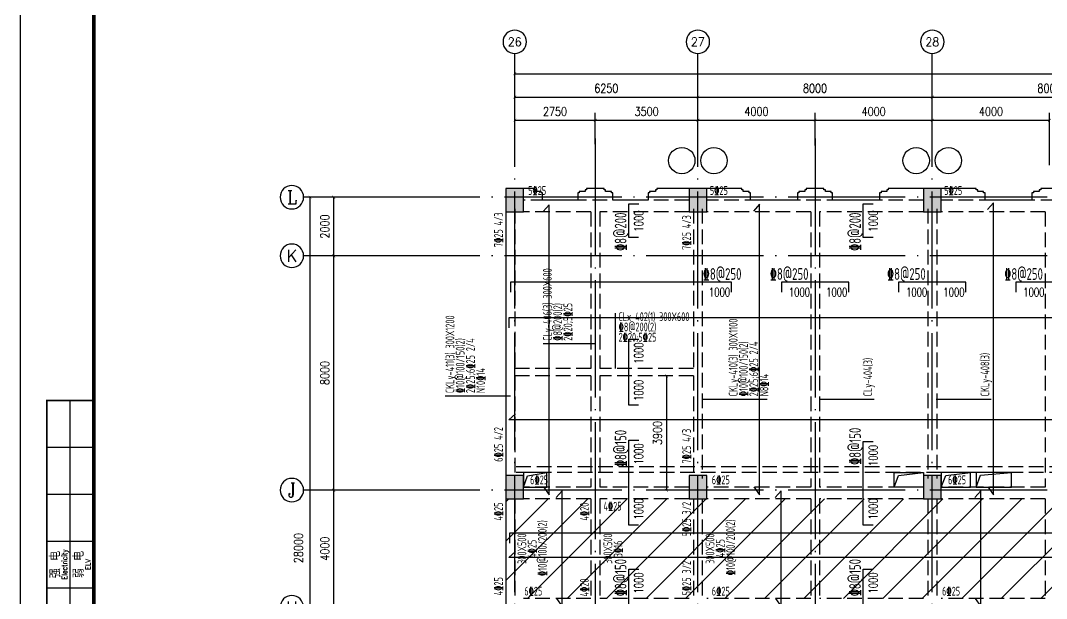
# Model space of a CAD drawing. Header units: millimetres. Extents: x 2998490 to 15040601, y 444546 to 7822218.
# Drawn here: x 14602150 to 14637164, y 7591602 to 7611335 of the extents above; entities that cross this region are included whole.
import ezdxf
from ezdxf.enums import TextEntityAlignment as Align

# ---------------------------------------------------------------- set-up
doc = ezdxf.new("R2010")
doc.units = ezdxf.units.MM
doc.header["$LTSCALE"] = 2000
doc.linetypes.add('DASH', pattern=[0.35, 0.25, -0.1])
doc.linetypes.add('DOTE', pattern=[2.42, 2, -0.2, 0.02, -0.2])
for name, color, linetype in [('3-AXIS', 3, 'Continuous'), ('3-AXIS_TEXT', 7, 'Continuous'), ('3-ban', 84, 'Continuous'), ('3-ban-hatch', 9, 'Continuous'), ('3-ban-rein', 1, 'Continuous'), ('3-ban-TEXT', 7, 'Continuous'), ('3-COLUMN-UP', 2, 'Continuous'), ('3-dote', 43, 'DOTE'), ('3-HATCH', 8, 'Continuous'), ('3-liang-rein-X', 54, 'Continuous'), ('3-liang-rein-Y', 130, 'Continuous'), ('3-liang-R截面-X', 50, 'Continuous'), ('3-liang-R截面-Y', 70, 'Continuous'), ('3-liang-s-1', 44, 'Continuous'), ('3-liang-xu', 120, 'DASH'), ('3-装饰线脚', 7, 'Continuous'), ('AXIS', 3, 'Continuous'), ('AXIS_TEXT', 7, 'Continuous'), ('图框', 7, 'Continuous')]:
    doc.layers.add(name, color=color, linetype=linetype)
doc.layers.add('3-零部件', color=73, linetype='Continuous', lineweight=5)
doc.styles.add('_TCH_AXIS', font='COMPLEX', dxfattribs={"bigfont": 'GBCBIG'})
doc.styles.add('COMPLEX', font='COMPLEX')
doc.styles.add('DIM_FONT', font='SIMPLEX', dxfattribs={"width": 0.8, "bigfont": 'HZTXT'})
doc.styles.add('TJ1', font='tj-romans1.shx', dxfattribs={"width": 0.8, "bigfont": 'tj-hztxt1.shx'})
doc.styles.add('TKZ2_tjkts.shx', font='tjromant.shx', dxfattribs={"bigfont": 'tjkts.shx'})
doc.styles.add('TSSD_Rein', font='Tssdeng.shx', dxfattribs={"width": 0.7, "bigfont": 'hztxt.shx'})
doc.dimstyles.new('DIMN100', dxfattribs={"dimtxt": 300, "dimasz": 100, "dimexe": 250, "dimexo": 300, "dimgap": 150, "dimtad": 1, "dimdec": 0, "dimzin": 0, "dimdsep": 46, "dimtxsty": 'DIM_FONT', "dimblk": 'ARCHTICK', "dimcen": 0.09, "dimclrt": 7, "dimazin": 2, "dimtfac": 1, "dimtdec": 0, "dimtix": 1, "dimtmove": 2, "dimatfit": 3, "dimldrblk": 'ARCHTICK', "dimfxl": 0, "dimtolj": 1, "dimtzin": 0, "dimarcsym": 0})

# ---------------------------------------------------------------- blocks, each defined once
blk = doc.blocks.new('TJAD_TK_A0')
at = {"layer": '图框'}
for p, q in [((973, -441.7), (973, 399.3)), ((990, -412.7), (990, -156.7)), ((982, -172.7), (998, -172.7)), ((982, -188.7), (998, -188.7)), ((982, -204.7), (998, -204.7)), ((982, -220.7), (998, -220.7))]:
    blk.add_line(p, q, dxfattribs=at)
at = {"layer": '图框', "const_width": 1.2}
blk.add_lwpolyline([(2152, -431.7), (2152, 389.3), (998, 389.3), (998, -431.7)], close=True, dxfattribs=at)
at = {"layer": '图框', "const_width": 0.6}
blk.add_lwpolyline([(998, -431.7), (982, -431.7), (982, -156.7), (998, -156.7)], dxfattribs=at)
at = {"layer": '图框', "style": 'TKZ2_tjkts.shx'}
for s, p in [('强 电', (984.79, -212.7)), ('弱 电', (992.79, -212.7))]:
    blk.add_text(s, height=3.6, rotation=90, dxfattribs=at).set_placement(p, align=Align.MIDDLE_CENTER)
at = {"layer": '图框', "style": 'TKZ2_tjkts.shx', "width": 0.8}
for s, p in [('Electricity', (988.02, -212.7)), ('ELV', (996.02, -212.7))]:
    blk.add_text(s, height=1.8, rotation=90, dxfattribs=at).set_placement(p, align=Align.MIDDLE_CENTER)
blk = doc.blocks.new('_ArchTick')
at = {"color": 0, "linetype": 'ByBlock', "const_width": 0.15}
blk.add_lwpolyline([(-0.5, -0.5), (0.5, 0.5)], dxfattribs=at)
blk = doc.blocks.new('*D297')
at = {"layer": 'AXIS', "color": 0, "lineweight": -2}
for p, q in [((14615016, 7595302), (14612587, 7595302)), ((14612837, 7591302), (14612837, 7595302)), ((14615016, 7591302), (14612587, 7591302))]:
    blk.add_line(p, q, dxfattribs=at)
at = {"layer": 'Defpoints', "color": 0}
for p in [(14612837, 7595302), (14615316, 7595302), (14615316, 7591302)]:
    blk.add_point(p, dxfattribs=at)
at = {"layer": 'AXIS', "color": 0, "lineweight": -2, "xscale": 100, "yscale": 100, "zscale": 100}
for p, rotation in [((14612837, 7595302), 90), ((14612837, 7591302), 270)]:
    blk.add_blockref('_ArchTick', p, dxfattribs=dict(at, rotation=rotation))
at = {"layer": 'AXIS', "color": 7, "insert": (14612537, 7593302), "char_height": 300, "attachment_point": 5, "rotation": 90, "style": 'DIM_FONT'}
blk.add_mtext('\\A1;4000', dxfattribs=at)
blk = doc.blocks.new('*D272')
at = {"layer": 'AXIS', "color": 0, "lineweight": -2}
for p, q in [((14615016, 7603302), (14612587, 7603302)), ((14612837, 7595302), (14612837, 7603302)), ((14615016, 7595302), (14612587, 7595302))]:
    blk.add_line(p, q, dxfattribs=at)
at = {"layer": 'Defpoints', "color": 0}
for p in [(14612837, 7603302), (14615316, 7603302), (14615316, 7595302)]:
    blk.add_point(p, dxfattribs=at)
at = {"layer": 'AXIS', "color": 0, "lineweight": -2, "xscale": 100, "yscale": 100, "zscale": 100}
for p, rotation in [((14612837, 7603302), 90), ((14612837, 7595302), 270)]:
    blk.add_blockref('_ArchTick', p, dxfattribs=dict(at, rotation=rotation))
at = {"layer": 'AXIS', "color": 7, "insert": (14612537, 7599302), "char_height": 300, "attachment_point": 5, "rotation": 90, "style": 'DIM_FONT'}
blk.add_mtext('\\A1;8000', dxfattribs=at)
blk = doc.blocks.new('*D273')
at = {"layer": 'AXIS', "color": 0, "lineweight": -2}
for p, q in [((14615016, 7605302), (14612587, 7605302)), ((14612837, 7603302), (14612837, 7605302)), ((14615016, 7603302), (14612587, 7603302))]:
    blk.add_line(p, q, dxfattribs=at)
at = {"layer": 'Defpoints', "color": 0}
for p in [(14612837, 7605302), (14615316, 7605302), (14615316, 7603302)]:
    blk.add_point(p, dxfattribs=at)
at = {"layer": 'AXIS', "color": 0, "lineweight": -2, "xscale": 100, "yscale": 100, "zscale": 100}
for p, rotation in [((14612837, 7605302), 90), ((14612837, 7603302), 270)]:
    blk.add_blockref('_ArchTick', p, dxfattribs=dict(at, rotation=rotation))
at = {"layer": 'AXIS', "color": 7, "insert": (14612537, 7604302), "char_height": 300, "attachment_point": 5, "rotation": 90, "style": 'DIM_FONT'}
blk.add_mtext('\\A1;2000', dxfattribs=at)
blk = doc.blocks.new('*D274')
at = {"layer": 'AXIS', "color": 0, "lineweight": -2}
for p, q in [((14615816, 7605302), (14611787, 7605302)), ((14612037, 7577302), (14612037, 7605302)), ((14615816, 7577302), (14611787, 7577302))]:
    blk.add_line(p, q, dxfattribs=at)
at = {"layer": 'Defpoints', "color": 0}
for p in [(14612037, 7605302), (14616116, 7605302), (14616116, 7577302)]:
    blk.add_point(p, dxfattribs=at)
at = {"layer": 'AXIS', "color": 0, "lineweight": -2, "xscale": 100, "yscale": 100, "zscale": 100}
for p, rotation in [((14612037, 7605302), 90), ((14612037, 7577302), 270)]:
    blk.add_blockref('_ArchTick', p, dxfattribs=dict(at, rotation=rotation))
at = {"layer": 'AXIS', "color": 7, "insert": (14611636, 7593321), "char_height": 300, "attachment_point": 5, "rotation": 90, "style": 'DIM_FONT'}
blk.add_mtext('\\A1;28000', dxfattribs=at)
blk = doc.blocks.new('*D275')
at = {"layer": 'AXIS', "color": 0, "lineweight": -2}
for p, q in [((14619017, 7608117), (14619017, 7608969)), ((14619017, 7608719), (14625267, 7608719)), ((14625267, 7608117), (14625267, 7608969))]:
    blk.add_line(p, q, dxfattribs=at)
at = {"layer": 'Defpoints', "color": 0}
for p in [(14625267, 7608719), (14619017, 7607817), (14625267, 7607817)]:
    blk.add_point(p, dxfattribs=at)
at = {"layer": 'AXIS', "color": 0, "lineweight": -2, "xscale": 100, "yscale": 100, "zscale": 100, "rotation": 180}
blk.add_blockref('_ArchTick', (14619017, 7608719), dxfattribs=at)
at = {"layer": 'AXIS', "color": 0, "lineweight": -2, "xscale": 100, "yscale": 100, "zscale": 100}
blk.add_blockref('_ArchTick', (14625267, 7608719), dxfattribs=at)
at = {"layer": 'AXIS', "color": 7, "insert": (14622142, 7609019), "char_height": 300, "attachment_point": 5, "style": 'DIM_FONT'}
blk.add_mtext('\\A1;6250', dxfattribs=at)
blk = doc.blocks.new('*D276')
at = {"layer": 'AXIS', "color": 0, "lineweight": -2}
for p, q in [((14625267, 7608117), (14625267, 7608969)), ((14625267, 7608719), (14633267, 7608719)), ((14633267, 7608117), (14633267, 7608969))]:
    blk.add_line(p, q, dxfattribs=at)
at = {"layer": 'Defpoints', "color": 0}
for p in [(14633267, 7608719), (14625267, 7607817), (14633267, 7607817)]:
    blk.add_point(p, dxfattribs=at)
at = {"layer": 'AXIS', "color": 0, "lineweight": -2, "xscale": 100, "yscale": 100, "zscale": 100, "rotation": 180}
blk.add_blockref('_ArchTick', (14625267, 7608719), dxfattribs=at)
at = {"layer": 'AXIS', "color": 0, "lineweight": -2, "xscale": 100, "yscale": 100, "zscale": 100}
blk.add_blockref('_ArchTick', (14633267, 7608719), dxfattribs=at)
at = {"layer": 'AXIS', "color": 7, "insert": (14629267, 7609019), "char_height": 300, "attachment_point": 5, "style": 'DIM_FONT'}
blk.add_mtext('\\A1;8000', dxfattribs=at)
blk = doc.blocks.new('*D277')
at = {"layer": 'AXIS', "color": 0, "lineweight": -2}
for p, q in [((14633267, 7608117), (14633267, 7608969)), ((14633267, 7608719), (14641267, 7608719)), ((14641267, 7608117), (14641267, 7608969))]:
    blk.add_line(p, q, dxfattribs=at)
at = {"layer": 'Defpoints', "color": 0}
for p in [(14641267, 7608719), (14633267, 7607817), (14641267, 7607817)]:
    blk.add_point(p, dxfattribs=at)
at = {"layer": 'AXIS', "color": 0, "lineweight": -2, "xscale": 100, "yscale": 100, "zscale": 100, "rotation": 180}
blk.add_blockref('_ArchTick', (14633267, 7608719), dxfattribs=at)
at = {"layer": 'AXIS', "color": 0, "lineweight": -2, "xscale": 100, "yscale": 100, "zscale": 100}
blk.add_blockref('_ArchTick', (14641267, 7608719), dxfattribs=at)
at = {"layer": 'AXIS', "color": 7, "insert": (14637267, 7609019), "char_height": 300, "attachment_point": 5, "style": 'DIM_FONT'}
blk.add_mtext('\\A1;8000', dxfattribs=at)
blk = doc.blocks.new('*D289')
at = {"layer": 'AXIS', "color": 0, "lineweight": -2}
for p, q in [((14619017, 7607317), (14619017, 7609769)), ((14695267, 7607317), (14695267, 7609769)), ((14619017, 7609519), (14695267, 7609519))]:
    blk.add_line(p, q, dxfattribs=at)
at = {"layer": 'Defpoints', "color": 0}
for p in [(14695267, 7609519), (14619017, 7607017), (14695267, 7607017)]:
    blk.add_point(p, dxfattribs=at)
at = {"layer": 'AXIS', "color": 0, "lineweight": -2, "xscale": 100, "yscale": 100, "zscale": 100, "rotation": 180}
blk.add_blockref('_ArchTick', (14619017, 7609519), dxfattribs=at)
at = {"layer": 'AXIS', "color": 0, "lineweight": -2, "xscale": 100, "yscale": 100, "zscale": 100}
blk.add_blockref('_ArchTick', (14695267, 7609519), dxfattribs=at)
at = {"layer": 'AXIS', "color": 7, "insert": (14661202, 7609819), "char_height": 300, "attachment_point": 5, "style": 'DIM_FONT'}
blk.add_mtext('\\A1;76250', dxfattribs=at)
blk = doc.blocks.new('_AXISO')
blk.add_circle((0, 0), 0.5)
at = {"layer": '3-AXIS_TEXT', "style": 'COMPLEX', "width": 1.041667}
blk.add_attdef('A', text='', height=0.56, dxfattribs=at).set_placement((-0.25, -0.28), (0.25, -0.28), align=Align.FIT)
blk = doc.blocks.new('*D1400')
at = {"layer": '3-零部件', "color": 0, "lineweight": -2}
for p, q in [((14619017, 7607113), (14619017, 7608179)), ((14621767, 7607113), (14621767, 7608179)), ((14619017, 7607929), (14621767, 7607929))]:
    blk.add_line(p, q, dxfattribs=at)
at = {"layer": 'Defpoints', "color": 0}
for p in [(14621767, 7607929), (14619017, 7606813), (14621767, 7606813)]:
    blk.add_point(p, dxfattribs=at)
at = {"layer": '3-零部件', "color": 0, "lineweight": -2, "xscale": 100, "yscale": 100, "zscale": 100, "rotation": 180}
blk.add_blockref('_ArchTick', (14619017, 7607929), dxfattribs=at)
at = {"layer": '3-零部件', "color": 0, "lineweight": -2, "xscale": 100, "yscale": 100, "zscale": 100}
blk.add_blockref('_ArchTick', (14621767, 7607929), dxfattribs=at)
at = {"layer": '3-零部件', "color": 7, "insert": (14620392, 7608229), "char_height": 300, "attachment_point": 5, "style": 'DIM_FONT'}
blk.add_mtext('\\A1;2750', dxfattribs=at)
blk = doc.blocks.new('*D1401')
at = {"layer": '3-零部件', "color": 0, "lineweight": -2}
for p, q in [((14621767, 7607113), (14621767, 7608179)), ((14625267, 7608021), (14625267, 7608179)), ((14621767, 7607929), (14625267, 7607929))]:
    blk.add_line(p, q, dxfattribs=at)
at = {"layer": 'Defpoints', "color": 0}
for p in [(14625267, 7607929), (14625267, 7607721), (14621767, 7606813)]:
    blk.add_point(p, dxfattribs=at)
at = {"layer": '3-零部件', "color": 0, "lineweight": -2, "xscale": 100, "yscale": 100, "zscale": 100, "rotation": 180}
blk.add_blockref('_ArchTick', (14621767, 7607929), dxfattribs=at)
at = {"layer": '3-零部件', "color": 0, "lineweight": -2, "xscale": 100, "yscale": 100, "zscale": 100}
blk.add_blockref('_ArchTick', (14625267, 7607929), dxfattribs=at)
at = {"layer": '3-零部件', "color": 7, "insert": (14623517, 7608229), "char_height": 300, "attachment_point": 5, "style": 'DIM_FONT'}
blk.add_mtext('\\A1;3500', dxfattribs=at)
blk = doc.blocks.new('*D1402')
at = {"layer": '3-零部件', "color": 0, "lineweight": -2}
for p, q in [((14625267, 7608021), (14625267, 7608179)), ((14629267, 7607073), (14629267, 7608179)), ((14625267, 7607929), (14629267, 7607929))]:
    blk.add_line(p, q, dxfattribs=at)
at = {"layer": 'Defpoints', "color": 0}
for p in [(14625267, 7607721), (14629267, 7607929), (14629267, 7606773)]:
    blk.add_point(p, dxfattribs=at)
at = {"layer": '3-零部件', "color": 0, "lineweight": -2, "xscale": 100, "yscale": 100, "zscale": 100, "rotation": 180}
blk.add_blockref('_ArchTick', (14625267, 7607929), dxfattribs=at)
at = {"layer": '3-零部件', "color": 0, "lineweight": -2, "xscale": 100, "yscale": 100, "zscale": 100}
blk.add_blockref('_ArchTick', (14629267, 7607929), dxfattribs=at)
at = {"layer": '3-零部件', "color": 7, "insert": (14627267, 7608229), "char_height": 300, "attachment_point": 5, "style": 'DIM_FONT'}
blk.add_mtext('\\A1;4000', dxfattribs=at)
blk = doc.blocks.new('*D1403')
at = {"layer": '3-零部件', "color": 0, "lineweight": -2}
for p, q in [((14629267, 7607073), (14629267, 7608179)), ((14633267, 7606401), (14633267, 7608179)), ((14629267, 7607929), (14633267, 7607929))]:
    blk.add_line(p, q, dxfattribs=at)
at = {"layer": 'Defpoints', "color": 0}
for p in [(14633267, 7607929), (14629267, 7606773), (14633267, 7606101)]:
    blk.add_point(p, dxfattribs=at)
at = {"layer": '3-零部件', "color": 0, "lineweight": -2, "xscale": 100, "yscale": 100, "zscale": 100, "rotation": 180}
blk.add_blockref('_ArchTick', (14629267, 7607929), dxfattribs=at)
at = {"layer": '3-零部件', "color": 0, "lineweight": -2, "xscale": 100, "yscale": 100, "zscale": 100}
blk.add_blockref('_ArchTick', (14633267, 7607929), dxfattribs=at)
at = {"layer": '3-零部件', "color": 7, "insert": (14631267, 7608229), "char_height": 300, "attachment_point": 5, "style": 'DIM_FONT'}
blk.add_mtext('\\A1;4000', dxfattribs=at)
blk = doc.blocks.new('*D1404')
at = {"layer": '3-零部件', "color": 0, "lineweight": -2}
for p, q in [((14633267, 7606401), (14633267, 7608179)), ((14637267, 7606401), (14637267, 7608179)), ((14633267, 7607929), (14637267, 7607929))]:
    blk.add_line(p, q, dxfattribs=at)
at = {"layer": 'Defpoints', "color": 0}
for p in [(14637267, 7607929), (14633267, 7606101), (14637267, 7606101)]:
    blk.add_point(p, dxfattribs=at)
at = {"layer": '3-零部件', "color": 0, "lineweight": -2, "xscale": 100, "yscale": 100, "zscale": 100, "rotation": 180}
blk.add_blockref('_ArchTick', (14633267, 7607929), dxfattribs=at)
at = {"layer": '3-零部件', "color": 0, "lineweight": -2, "xscale": 100, "yscale": 100, "zscale": 100}
blk.add_blockref('_ArchTick', (14637267, 7607929), dxfattribs=at)
at = {"layer": '3-零部件', "color": 7, "insert": (14635267, 7608229), "char_height": 300, "attachment_point": 5, "style": 'DIM_FONT'}
blk.add_mtext('\\A1;4000', dxfattribs=at)
blk = doc.blocks.new('*D1826')
at = {"layer": '3-ban', "color": 0, "lineweight": -2}
for p, q in [((14624127, 7599202), (14623942, 7599202)), ((14624192, 7599202), (14624192, 7595302)), ((14624127, 7595302), (14623942, 7595302))]:
    blk.add_line(p, q, dxfattribs=at)
at = {"layer": 'Defpoints', "color": 0}
for p in [(14624427, 7599202), (14624192, 7595302), (14624427, 7595302)]:
    blk.add_point(p, dxfattribs=at)
at = {"layer": '3-ban', "color": 0, "lineweight": -2, "xscale": 100, "yscale": 100, "zscale": 100}
for p, rotation in [((14624192, 7599202), 90), ((14624192, 7595302), 270)]:
    blk.add_blockref('_ArchTick', p, dxfattribs=dict(at, rotation=rotation))
at = {"layer": '3-ban', "color": 7, "insert": (14623892, 7597252), "char_height": 300, "attachment_point": 5, "rotation": 90, "style": 'DIM_FONT'}
blk.add_mtext('\\A1;3900', dxfattribs=at)

msp = doc.modelspace()

# ---------------------------------------------------------------- hatches: boundary and pattern name
at = {"layer": '3-ban-hatch'}
h = msp.add_hatch(dxfattribs=at)
h.set_pattern_fill('ANSI31', color=8, scale=300, style=0)
h.set_pattern_definition([(225, (29074325.8, 15266828), (673.51921, -673.51921), [])])
h.paths.add_polyline_path([(14691566.9, 7595002), (14691566.9, 7588602), (14692155.7, 7588602), (14692660.5, 7588297.4), (14695264, 7585694.7), (14695493.1, 7585140.6), (14695493.1, 7581461.7), (14695262.8, 7580908.1), (14692660.8, 7578306), (14692106.7, 7578077), (14688427.3, 7578077), (14687873.3, 7578306.2), (14685271.6, 7580907.9), (14685041.9, 7581461.7), (14685041.9, 7583002), (14681566.9, 7583002), (14681566.9, 7588602), (14681566.9, 7591302), (14681566.9, 7591602), (14618716.9, 7591602), (14618716.9, 7595002)])
at = {"layer": '3-HATCH'}
for points in [[(14619316.9, 7605602), (14618716.9, 7605602), (14618716.9, 7604802), (14619316.9, 7604802)], [(14625566.9, 7605602), (14624966.9, 7605602), (14624966.9, 7604802), (14625566.9, 7604802)], [(14633566.9, 7605602), (14632966.9, 7605602), (14632966.9, 7604802), (14633566.9, 7604802)], [(14619316.9, 7595802), (14618716.9, 7595802), (14618716.9, 7595002), (14619316.9, 7595002)], [(14625566.9, 7595802), (14624966.9, 7595802), (14624966.9, 7595002), (14625566.9, 7595002)], [(14633566.9, 7595802), (14632966.9, 7595802), (14632966.9, 7595002), (14633566.9, 7595002)]]:
    msp.add_hatch(color=256, dxfattribs=at).paths.add_polyline_path(points)

# ---------------------------------------------------------------- linework, layer by layer
at = {"layer": '3-AXIS', "color": 15, "linetype": 'DOTE'}
for p, q in [((14619016.8, 7577302), (14619016.8, 7607816.5)), ((14625266.8, 7577302), (14625266.8, 7607816.5)), ((14633266.8, 7577302), (14633266.8, 7607816.5)), ((14695266.8, 7605302), (14614408.5, 7605302)), ((14695266.8, 7603302), (14614408.5, 7603302)), ((14695266.8, 7595302), (14614408.5, 7595302))]:
    msp.add_line(p, q, dxfattribs=at)
at = {"layer": '3-ban-rein'}
for points in [[(14619995.9, 7595418.1), (14620189.3, 7595144.4), (14620189.3, 7605046.3), (14619986.2, 7604816.9)], [(14623245.3, 7603931.2), (14622907.3, 7603931.2), (14622907.3, 7605081.2), (14623253.3, 7605081.2)], [(14627177.3, 7595418.1), (14627370.7, 7595144.4), (14627370.7, 7605059.4), (14627167.6, 7604830.1)], [(14631245.3, 7603931.2), (14630907.3, 7603931.2), (14630907.3, 7605081.2), (14631253.3, 7605081.2)], [(14635166.2, 7595418.1), (14635359.6, 7595144.4), (14635359.6, 7605110), (14635156.5, 7604880.7)], [(14626416.8, 7602065.7), (14626416.8, 7602403.7), (14618866.8, 7602403.7), (14618866.8, 7602057.7)], [(14630416.8, 7602065.7), (14630416.8, 7602403.7), (14628116.8, 7602403.7), (14628116.8, 7602057.7)], [(14634416.8, 7602065.7), (14634416.8, 7602403.7), (14632116.8, 7602403.7), (14632116.8, 7602057.7)], [(14638416.8, 7602065.7), (14638416.8, 7602403.7), (14636116.8, 7602403.7), (14636116.8, 7602057.7)], [(14681410.6, 7600845.4), (14681410.6, 7601183.3), (14618819.5, 7601183.3), (14618819.5, 7600837.3)], [(14623245.3, 7598202), (14622907.3, 7598202), (14622907.3, 7600452), (14623253.3, 7600452)], [(14681204.9, 7597893.8), (14681478.5, 7597700.4), (14618817.4, 7597700.4), (14619046.8, 7597903.4)], [(14623245.3, 7594102), (14622907.3, 7594102), (14622907.3, 7597009.6), (14623253.3, 7597009.6)], [(14631245.3, 7594102), (14630907.3, 7594102), (14630907.3, 7596956.4), (14631253.3, 7596956.4)], [(14620436.4, 7591597.8), (14620629.8, 7591324.1), (14620629.8, 7595281.4), (14620426.7, 7595052)], [(14627919.7, 7591597.8), (14628113.1, 7591324.1), (14628113.1, 7595281.4), (14627910, 7595052)], [(14634731.8, 7591597.8), (14634925.2, 7591324.1), (14634925.2, 7595281.4), (14634722.1, 7595052)], [(14691410.6, 7593495.5), (14691410.6, 7593833.4), (14618833.6, 7593833.4), (14618833.6, 7593487.4)], [(14691204.9, 7593199.5), (14691478.5, 7593006.1), (14618817.4, 7593006.1), (14619046.8, 7593209.2)], [(14623245.3, 7589639.9), (14622907.3, 7589639.9), (14622907.3, 7592602), (14623253.3, 7592602)], [(14631245.3, 7589619.1), (14630907.3, 7589619.1), (14630907.3, 7592602), (14631253.3, 7592602)]]:
    msp.add_lwpolyline(points, dxfattribs=at)
at = {"layer": '3-COLUMN-UP'}
for points in [[(14619316.9, 7605602), (14618716.9, 7605602), (14618716.9, 7604802), (14619316.9, 7604802)], [(14625566.9, 7605602), (14624966.9, 7605602), (14624966.9, 7604802), (14625566.9, 7604802)], [(14633566.9, 7605602), (14632966.9, 7605602), (14632966.9, 7604802), (14633566.9, 7604802)], [(14619316.9, 7595802), (14618716.9, 7595802), (14618716.9, 7595002), (14619316.9, 7595002)], [(14625566.9, 7595802), (14624966.9, 7595802), (14624966.9, 7595002), (14625566.9, 7595002)], [(14633566.9, 7595802), (14632966.9, 7595802), (14632966.9, 7595002), (14633566.9, 7595002)]]:
    msp.add_lwpolyline(points, close=True, dxfattribs=at)
at = {"layer": '3-dote'}
for p, q in [((14621766.8, 7607307.2), (14621766.8, 7579125.6)), ((14629266.8, 7607307.2), (14629266.8, 7579125.6))]:
    msp.add_line(p, q, dxfattribs=at)
at = {"layer": '3-liang-R截面-X'}
msp.add_line((14622447.4, 7601340.4), (14622447.4, 7599452), dxfattribs=at)
at = {"layer": '3-liang-R截面-Y'}
for p, q in [((14621734.5, 7600295.8), (14619991, 7600295.8)), ((14618868, 7598509.4), (14616638.1, 7598509.4)), ((14627631.1, 7598399.7), (14625401.1, 7598399.7)), ((14631282.3, 7598399.7), (14629402.3, 7598399.7)), ((14635281.1, 7598399.7), (14633401.1, 7598399.7))]:
    msp.add_line(p, q, dxfattribs=at)
at = {"layer": '3-liang-s-1'}
for points in [[(14625266.8, 7605602), (14623866.8, 7605602), (14623866.8, 7605552), (14623816.8, 7605552), (14623816.8, 7605502), (14623616.8, 7605502), (14623616.8, 7605452), (14623566.8, 7605452), (14623566.8, 7605202), (14622366.8, 7605202), (14622366.8, 7605452), (14622316.8, 7605452), (14622316.8, 7605502), (14622116.8, 7605502), (14622116.8, 7605552), (14622066.8, 7605552), (14622066.8, 7605602), (14621466.8, 7605602), (14621466.8, 7605552), (14621416.8, 7605552), (14621416.8, 7605502), (14621216.8, 7605502), (14621216.8, 7605452), (14621166.8, 7605452), (14621166.8, 7605202), (14619966.8, 7605202), (14619966.8, 7605452), (14619916.8, 7605452), (14619916.8, 7605502), (14619716.8, 7605502), (14619716.8, 7605552), (14619666.8, 7605552), (14619666.8, 7605602), (14619016.8, 7605602)], [(14633266.8, 7605602), (14631766.8, 7605602), (14631766.8, 7605552), (14631716.8, 7605552), (14631716.8, 7605502), (14631516.8, 7605502), (14631516.8, 7605452), (14631466.8, 7605452), (14631466.8, 7605202), (14629866.8, 7605202), (14629866.8, 7605452), (14629816.8, 7605452), (14629816.8, 7605502), (14629616.8, 7605502), (14629616.8, 7605552), (14629566.8, 7605552), (14629566.8, 7605602), (14628966.8, 7605602), (14628966.8, 7605552), (14628916.8, 7605552), (14628916.8, 7605502), (14628716.8, 7605502), (14628716.8, 7605452), (14628666.8, 7605452), (14628666.8, 7605202), (14627066.8, 7605202), (14627066.8, 7605452), (14627016.8, 7605452), (14627016.8, 7605502), (14626816.8, 7605502.2), (14626816.8, 7605552), (14626766.8, 7605552), (14626766.8, 7605602), (14625266.8, 7605602)], [(14637566.8, 7605602), (14636966.8, 7605602), (14636966.8, 7605552), (14636916.8, 7605552), (14636916.8, 7605502), (14636716.8, 7605502), (14636716.8, 7605452), (14636666.8, 7605452), (14636666.8, 7605202), (14635066.8, 7605202), (14635066.8, 7605452), (14635016.8, 7605452), (14635016.8, 7605502), (14634816.8, 7605502.2), (14634816.8, 7605552), (14634766.8, 7605552), (14634766.8, 7605602), (14633266.8, 7605602)], [(14618716.9, 7605202), (14618716.9, 7581402)], [(14619316.8, 7595402), (14619456.8, 7595789.4), (14620116.8, 7595902)], [(14631966.8, 7595402), (14632112.1, 7595806.4), (14632966.8, 7595902)], [(14633566.9, 7595402), (14633725.5, 7595803.9), (14634566.8, 7595902)], [(14634766.8, 7595402), (14634915.2, 7595807.1), (14635966.8, 7595902)]]:
    msp.add_lwpolyline(points, dxfattribs=at)
for points in [[(14619316.8, 7595402), (14620116.8, 7595402), (14620116.8, 7595902), (14619316.8, 7595902)], [(14631966.8, 7595902), (14632966.8, 7595902), (14632966.8, 7595402), (14631966.8, 7595402)], [(14633566.9, 7595402), (14634566.8, 7595402), (14634566.8, 7595902), (14633566.9, 7595902)], [(14634766.8, 7595402), (14635966.8, 7595402), (14635966.8, 7595902), (14634766.8, 7595902)]]:
    msp.add_lwpolyline(points, close=True, dxfattribs=at)
at = {"layer": '3-liang-xu'}
for p, q in [((14624966.9, 7605202), (14619316.9, 7605202)), ((14632966.9, 7605202), (14625566.9, 7605202)), ((14640966.9, 7605202), (14633566.9, 7605202)), ((14618716.9, 7604902), (14618716.9, 7595702)), ((14619016.9, 7604902), (14619016.9, 7599452)), ((14625116.9, 7604902), (14625116.9, 7599452)), ((14625416.9, 7604902), (14625416.9, 7595702)), ((14633116.9, 7604902), (14633116.9, 7595702)), ((14633416.9, 7604902), (14633416.9, 7595702)), ((14621616.9, 7604802), (14619316.9, 7604802)), ((14621616.9, 7604802), (14621616.9, 7599452)), ((14624966.9, 7604802), (14621916.9, 7604802)), ((14621916.9, 7604802), (14621916.9, 7599452)), ((14629116.9, 7604802), (14625566.9, 7604802)), ((14629116.9, 7604802), (14629116.9, 7595402)), ((14632966.9, 7604802), (14629416.9, 7604802)), ((14629416.9, 7604802), (14629416.9, 7595402)), ((14637116.9, 7604802), (14633566.9, 7604802)), ((14637116.9, 7604802), (14637116.9, 7595402)), ((14621616.9, 7599452), (14619016.9, 7599452)), ((14625116.9, 7599452), (14621916.9, 7599452)), ((14619016.9, 7599202), (14619016.9, 7595702)), ((14621616.9, 7599202), (14619016.9, 7599202)), ((14621616.9, 7599202), (14621616.9, 7595402)), ((14625116.9, 7599202), (14621916.9, 7599202)), ((14621916.9, 7599202), (14621916.9, 7595402)), ((14625116.9, 7599202), (14625116.9, 7595702)), ((14681166.9, 7596102), (14619016.9, 7596102)), ((14681166.9, 7595902), (14619016.9, 7595902)), ((14621616.9, 7595402), (14619316.9, 7595402)), ((14624966.9, 7595402), (14621916.9, 7595402)), ((14629116.9, 7595402), (14625566.9, 7595402)), ((14632966.9, 7595402), (14629416.9, 7595402)), ((14637116.9, 7595402), (14633566.9, 7595402)), ((14618716.9, 7595002), (14618716.9, 7591602)), ((14619016.9, 7595002), (14619016.9, 7591602)), ((14621616.9, 7595002), (14619316.9, 7595002)), ((14621616.9, 7595002), (14621616.9, 7591602)), ((14624966.9, 7595002), (14621916.9, 7595002)), ((14621916.9, 7595002), (14621916.9, 7591602)), ((14625116.9, 7595002), (14625116.9, 7591602)), ((14625416.9, 7595002), (14625416.9, 7591602)), ((14629116.9, 7595002), (14625566.9, 7595002)), ((14629116.9, 7595002), (14629116.9, 7591602)), ((14632966.9, 7595002), (14629416.9, 7595002)), ((14629416.9, 7595002), (14629416.9, 7591602)), ((14633116.9, 7595002), (14633116.9, 7591602)), ((14633416.9, 7595002), (14633416.9, 7591602)), ((14637116.9, 7595002), (14633566.9, 7595002)), ((14637116.9, 7595002), (14637116.9, 7591602)), ((14621616.9, 7591602), (14619316.9, 7591602)), ((14624966.9, 7591602), (14621916.9, 7591602)), ((14629116.9, 7591602), (14625566.9, 7591602)), ((14632966.9, 7591602), (14629416.9, 7591602)), ((14637116.9, 7591602), (14633566.9, 7591602))]:
    msp.add_line(p, q, dxfattribs=at)
at = {"layer": '3-装饰线脚'}
for centre in [(14624716.8, 7606552), (14625816.8, 7606552), (14632716.8, 7606552), (14633816.8, 7606552)]:
    msp.add_circle(centre, 450, dxfattribs=at)
at = {"layer": 'AXIS'}
for p, q in [((14619016.8, 7607816.5), (14619016.8, 7610206.2)), ((14625266.8, 7607816.5), (14625266.8, 7610206.2)), ((14633266.8, 7607816.5), (14633266.8, 7610206.2)), ((14615315.7, 7605302), (14611810, 7605302)), ((14615315.7, 7603302), (14611810, 7603302)), ((14615315.7, 7595302), (14611810, 7595302))]:
    msp.add_line(p, q, dxfattribs=at)

# ---------------------------------------------------------------- block references
ref = msp.add_blockref('_AXISO', (14619016.8, 7610606.2), dxfattribs=dict(at, xscale=-800, yscale=800, zscale=800, rotation=179.9999999998666))
ref.add_attrib('A', '26', dxfattribs={"layer": 'AXIS_TEXT', "height": 294.28, "rotation": 360, "style": '_TCH_AXIS'}).set_placement((14618778.6, 7610459), (14619255.1, 7610459), align=Align.FIT)
ref = msp.add_blockref('_AXISO', (14625266.8, 7610606.2), dxfattribs=dict(at, xscale=-800, yscale=800, zscale=800, rotation=179.9999999998666))
ref.add_attrib('A', '27', dxfattribs={"layer": 'AXIS_TEXT', "height": 294.28, "rotation": 360, "style": '_TCH_AXIS'}).set_placement((14625028.6, 7610459), (14625505.1, 7610459), align=Align.FIT)
ref = msp.add_blockref('_AXISO', (14633266.8, 7610606.2), dxfattribs=dict(at, xscale=-800, yscale=800, zscale=800, rotation=179.9999999998666))
ref.add_attrib('A', '28', dxfattribs={"layer": 'AXIS_TEXT', "height": 294.28, "rotation": 360, "style": '_TCH_AXIS'}).set_placement((14633028.6, 7610459), (14633505.1, 7610459), align=Align.FIT)
ref = msp.add_blockref('_AXISO', (14611410, 7605302), dxfattribs=dict(at, xscale=-800, yscale=800, zscale=800))
ref.add_attrib('A', 'L', dxfattribs={"layer": 'AXIS_TEXT', "height": 455.7, "style": '_TCH_AXIS'}).set_placement((14611247.3, 7605074.1), (14611572.8, 7605074.1), align=Align.FIT)
ref = msp.add_blockref('_AXISO', (14611410, 7603302), dxfattribs=dict(at, xscale=-800, yscale=800, zscale=800))
ref.add_attrib('A', 'K', dxfattribs={"layer": 'AXIS_TEXT', "height": 415.3, "style": '_TCH_AXIS'}).set_placement((14611222.2, 7603094.4), (14611597.9, 7603094.4), align=Align.FIT)
ref = msp.add_blockref('_AXISO', (14611410, 7595302), dxfattribs=dict(at, xscale=-800, yscale=800, zscale=800))
ref.add_attrib('A', 'J', dxfattribs={"layer": 'AXIS_TEXT', "height": 496.1, "style": '_TCH_AXIS'}).set_placement((14611280.1, 7595054), (14611539.9, 7595054), align=Align.FIT)
ref = msp.add_blockref('_AXISO', (14611410, 7591302), dxfattribs=dict(at, xscale=-800, yscale=800, zscale=800))
ref.add_attrib('A', 'H', dxfattribs={"layer": 'AXIS_TEXT', "height": 405.5, "style": '_TCH_AXIS'}).set_placement((14611216.9, 7591099.2), (14611603.1, 7591099.2), align=Align.FIT)
at = {"layer": '图框', "xscale": 100, "yscale": 100, "zscale": 100}
msp.add_blockref('TJAD_TK_A0', (14504849.7, 7614033.9), dxfattribs=at)

# ---------------------------------------------------------------- texts
at = {"layer": '3-ban', "style": 'TSSD_Rein', "width": 0.7}
for s, rotation, p in [('%%1328@200', 89.99419, (14622830.3, 7603470, -5065)), ('%%1328@200', 89.99419, (14630830.3, 7603470, -5065)), ('%%1328@250', 0.00581, (14625436.6, 7602480.6, -5065)), ('%%1328@250', 0.00581, (14627724.3, 7602480.6, -5065)), ('%%1328@250', 0.00581, (14631724.3, 7602480.6, -5065)), ('%%1328@250', 0.00581, (14635724.3, 7602480.6, -5065)), ('%%1328@150', 89.99419, (14622830.3, 7596088.2, -5065)), ('%%1328@150', 89.99419, (14630830.3, 7596163.6, -5065)), ('%%1328@150', 89.99419, (14622830.3, 7591680.6, -5065)), ('%%1328@150', 89.99419, (14630830.3, 7591680.6, -5065))]:
    msp.add_text(s, height=400, rotation=rotation, dxfattribs=at).set_placement(p)
at = {"layer": '3-ban-TEXT', "style": 'TJ1', "width": 0.7}
for p in [(14623397.2, 7604128.1), (14631397.2, 7604128.1), (14623397.2, 7599621.9), (14623397.2, 7598348.9), (14623397.2, 7596179.4), (14631397.2, 7596126.3), (14623397.2, 7594298.9), (14631397.2, 7594298.9), (14623397.2, 7591771.9), (14631397.2, 7591771.9)]:
    msp.add_text('1000', height=300, rotation=90, dxfattribs=at).set_placement(p)
for p in [(14625646.5, 7601913.8), (14628373.5, 7601913.8), (14629646.5, 7601913.8), (14632373.5, 7601913.8), (14633646.5, 7601913.8), (14636373.5, 7601913.8)]:
    msp.add_text('1000', height=300, dxfattribs=at).set_placement(p)
at = {"layer": '3-liang-rein-X', "style": 'TSSD_Rein', "width": 0.7}
for s, p in [('5%%13225', (14619472.3, 7605380.2)), ('5%%13225', (14625672.3, 7605380.2)), ('5%%13225', (14633672.3, 7605380.2)), ('%%1328@200(2)', (14622560.3, 7600722.7)), ('2%%13220;5%%13225', (14622560.3, 7600372.7)), ('6%%13225', (14619540, 7595502)), ('6%%13225', (14625740, 7595502)), ('6%%13225', (14633803.2, 7595502)), ('4%%13225', (14622044.6, 7594602)), ('6%%13225', (14619343.2, 7591702)), ('6%%13225', (14625740, 7591702)), ('6%%13225', (14633600.7, 7591702))]:
    msp.add_text(s, height=300, dxfattribs=at).set_placement(p)
at = {"layer": '3-liang-rein-Y', "style": 'TSSD_Rein', "width": 0.7}
for s, p in [('7%%13225 4/3', (14618610.5, 7603597.6)), ('7%%13225 4/3', (14625031.4, 7603503.2)), ('%%1328@200(2)', (14620630.5, 7600400)), ('2%%13220;5%%13225', (14620980.5, 7600400)), ('%%13210@100/150(2)', (14617305, 7598613.6)), ('2%%13225;6%%13225 2/4', (14617655, 7598613.6)), ('%%13210@100/150(2)', (14626972.5, 7598503.9)), ('2%%13225;6%%13225 2/4', (14627322.5, 7598503.9)), ('N10%%13214', (14618005, 7598613.6)), ('N8%%13214', (14627672.5, 7598503.9)), ('6%%13225 4/2', (14618610.5, 7596269.1)), ('7%%13225 4/3', (14625031.4, 7596209.5)), ('4%%13225', (14618610.5, 7594260.8)), ('4%%13220', (14621544.6, 7594260.8)), ('5%%13225 3/2', (14625031.4, 7593723.2)), ('%%13210@100/200(2)', (14620110.4, 7592369)), ('%%13210@100/200(2)', (14626531.4, 7592393.3)), ('4%%13225', (14619760.5, 7592987)), ('3%%13216', (14622694.6, 7593007.5)), ('4%%13225', (14626181.4, 7593007.5)), ('5%%13225 3/2', (14625031.4, 7591707.4)), ('4%%13225', (14618610.5, 7591709.1)), ('4%%13220', (14621544.6, 7591671.3))]:
    msp.add_text(s, height=300, rotation=90, dxfattribs=at).set_placement(p)
at = {"layer": '3-liang-R截面-X', "style": 'TSSD_Rein', "width": 0.7}
msp.add_text('CLx-402(1) 300X600', height=300, dxfattribs=at).set_placement((14622555.5, 7601072.7))
at = {"layer": '3-liang-R截面-Y', "style": 'TSSD_Rein', "width": 0.7}
for s, p in [('CLy-406(3) 300X600', (14620280.6, 7600400)), ('CKLy-411(3) 300X1200', (14616955, 7598613.6)), ('CKLy-410(3) 300X1100', (14626622.5, 7598503.9)), ('CKLy-408(3)', (14635213.7, 7598503.9)), ('CLy-404(3)', (14631214.9, 7598503.9)), ('300X500', (14619410.5, 7592784.7)), ('300X500', (14622344.6, 7592784.7)), ('300X500', (14625831.4, 7592784.7))]:
    msp.add_text(s, height=300, rotation=90, dxfattribs=at).set_placement(p)

# ---------------------------------------------------------------- dimensions: what is measured, and where the dimension line sits
at = {"layer": '3-ban'}
dim = msp.add_linear_dim(base=(14624191.5, 7595302), p1=(14624426.6, 7599202), p2=(14624426.6, 7595302), angle=90, dimstyle='DIMN100', dxfattribs=at)
dim.commit()
dim.dimension.update_dxf_attribs({"geometry": '*D1826', "text_midpoint": (14623891.5, 7597252)})
at = {"layer": '3-零部件'}
for base, p1, p2, picture, middle in [((14621766.8, 7607928.7), (14619016.8, 7606813.1), (14621766.8, 7606813.1), '*D1400', (14620391.8, 7608228.7)), ((14625266.8, 7607928.7), (14621766.8, 7606813.1), (14625266.8, 7607720.8), '*D1401', (14623516.8, 7608228.7)), ((14629266.8, 7607928.7), (14625266.8, 7607720.8), (14629266.8, 7606772.9), '*D1402', (14627266.8, 7608228.7)), ((14633266.8, 7607928.7), (14629266.8, 7606772.9), (14633266.8, 7606100.8), '*D1403', (14631266.8, 7608228.7)), ((14637266.8, 7607928.7), (14633266.8, 7606100.8), (14637266.8, 7606100.8), '*D1404', (14635266.8, 7608228.7))]:
    dim = msp.add_linear_dim(base=base, p1=p1, p2=p2, dimstyle='DIMN100', dxfattribs=at)
    dim.commit()
    dim.dimension.update_dxf_attribs({"geometry": picture, "text_midpoint": middle})
at = {"layer": 'AXIS'}
for base, p1, p2, angle, picture, middle in [((14695266.8, 7609519.1), (14619016.8, 7607016.5), (14695266.8, 7607016.5), 360, '*D289', (14661202.1, 7609819.1)), ((14612037, 7605302), (14616115.7, 7577302), (14616115.7, 7605302), 90, '*D274', (14611636.3, 7593320.8))]:
    dim = msp.add_linear_dim(base=base, p1=p1, p2=p2, angle=angle, dimstyle='DIMN100', dxfattribs=at)
    dim.commit()
    dim.dimension.update_dxf_attribs({"geometry": picture, "text_midpoint": middle, "dimtype": 161})
for p1, p2, distance, picture, middle in [((14619016.8, 7607816.5), (14625266.8, 7607816.5), 902.6, '*D275', (14622141.8, 7609019.1)), ((14625266.8, 7607816.5), (14633266.8, 7607816.5), 902.6, '*D276', (14629266.8, 7609019.1)), ((14633266.8, 7607816.5), (14641266.8, 7607816.5), 902.6, '*D277', (14637266.8, 7609019.1)), ((14615315.7, 7603302), (14615315.7, 7605302), 2478.7, '*D273', (14612537, 7604302)), ((14615315.7, 7595302), (14615315.7, 7603302), 2478.7, '*D272', (14612537, 7599302)), ((14615315.7, 7591302), (14615315.7, 7595302), 2478.7, '*D297', (14612537, 7593302))]:
    dim = msp.add_aligned_dim(p1=p1, p2=p2, distance=distance, dimstyle='DIMN100', dxfattribs=at)
    dim.commit()
    dim.dimension.update_dxf_attribs({"geometry": picture, "text_midpoint": middle})

doc.saveas('drawing.dxf')
